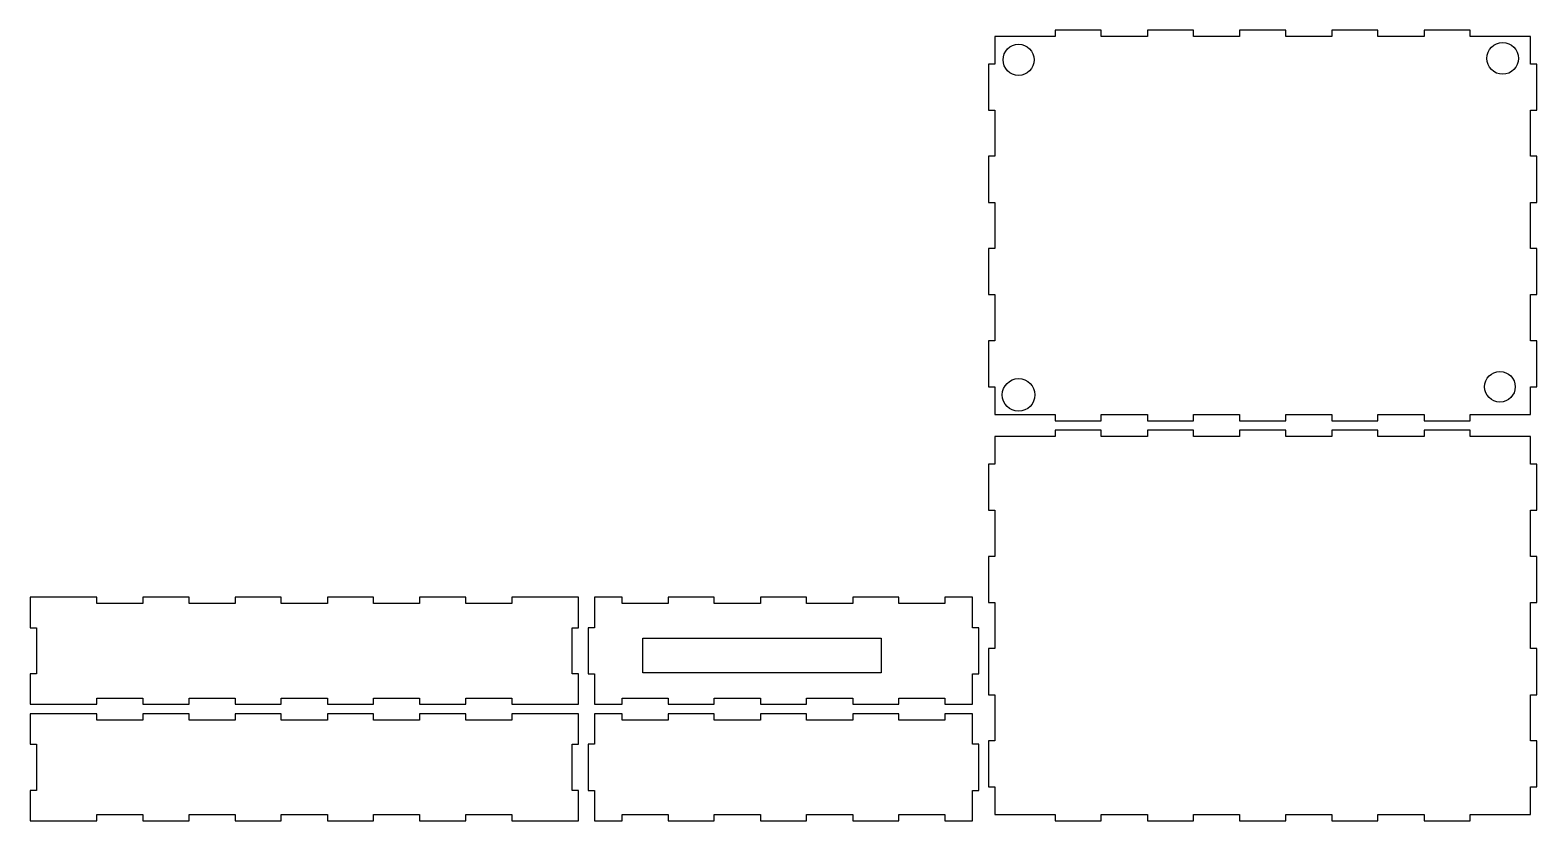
# Model space of a CAD drawing. Header units: millimetres. Extents: x 0 to 478, y 3 to 254.
import ezdxf

# ---------------------------------------------------------------- set-up
doc = ezdxf.new("R2010")
doc.units = ezdxf.units.MM
doc.layers.get('0').update_dxf_attribs({"linetype": 'CONTINUOUS'})

msp = doc.modelspace()

# ---------------------------------------------------------------- linework, layer by layer
for points in [[(339.795, 132), (354.425, 132), (354.425, 130), (369.055, 130), (369.055, 132), (383.685, 132), (383.685, 130), (398.315, 130), (398.315, 132), (412.945, 132), (412.945, 130), (427.575, 130), (427.575, 132), (442.205, 132), (442.205, 130), (456.835, 130), (456.835, 132), (471.465, 132), (476, 132), (476, 140.795), (478, 140.795), (478, 155.425), (476, 155.425), (476, 170.055), (478, 170.055), (478, 184.685), (476, 184.685), (476, 199.315), (478, 199.315), (478, 213.945), (476, 213.945), (476, 228.575), (478, 228.575), (478, 243.205), (476, 243.205), (476, 252), (456.835, 252), (456.835, 254), (442.205, 254), (442.205, 252), (427.575, 252), (427.575, 254), (412.945, 254), (412.945, 252), (398.315, 252), (398.315, 254), (383.685, 254), (383.685, 252), (369.055, 252), (369.055, 254), (354.425, 254), (354.425, 252), (339.795, 252), (339.795, 254), (325.165, 254), (325.165, 252), (310.535, 252), (306, 252), (306, 243.205), (304, 243.205), (304, 228.575), (306, 228.575), (306, 213.945), (304, 213.945), (304, 199.315), (306, 199.315), (306, 184.685), (304, 184.685), (304, 170.055), (306, 170.055), (306, 155.425), (304, 155.425), (304, 140.795), (306, 140.795), (306, 132), (325.165, 132), (325.165, 130), (339.795, 130)], [(304, 72.315), (306, 72.315), (306, 57.685), (304, 57.685), (304, 43.055), (306, 43.055), (306, 28.425), (304, 28.425), (304, 13.795), (306, 13.795), (306, 5), (325.165, 5), (325.165, 3), (339.795, 3), (339.795, 5), (354.425, 5), (354.425, 3), (369.055, 3), (369.055, 5), (383.685, 5), (383.685, 3), (398.315, 3), (398.315, 5), (412.945, 5), (412.945, 3), (427.575, 3), (427.575, 5), (442.205, 5), (442.205, 3), (456.835, 3), (456.835, 5), (471.465, 5), (476, 5), (476, 13.795), (478, 13.795), (478, 28.425), (476, 28.425), (476, 43.055), (478, 43.055), (478, 57.685), (476, 57.685), (476, 72.315), (478, 72.315), (478, 86.945), (476, 86.945), (476, 101.575), (478, 101.575), (478, 116.205), (476, 116.205), (476, 125), (456.835, 125), (456.835, 127), (442.205, 127), (442.205, 125), (427.575, 125), (427.575, 127), (412.945, 127), (412.945, 125), (398.315, 125), (398.315, 127), (383.685, 127), (383.685, 125), (369.055, 125), (369.055, 127), (354.425, 127), (354.425, 125), (339.795, 125), (339.795, 127), (325.165, 127), (325.165, 125), (310.535, 125), (306, 125), (306, 116.205), (304, 116.205), (304, 101.575), (306, 101.575), (306, 86.945), (304, 86.945)], [(0, 74), (0, 64.315), (2, 64.315), (2, 49.685), (0, 49.685), (0, 40), (21.165, 40), (21.165, 42), (35.795, 42), (35.795, 40), (50.425, 40), (50.425, 42), (65.055, 42), (65.055, 40), (79.685, 40), (79.685, 42), (94.315, 42), (94.315, 40), (108.945, 40), (108.945, 42), (123.575, 42), (123.575, 40), (138.205, 40), (138.205, 42), (152.835, 42), (152.835, 40), (167.465, 40), (174, 40), (174, 49.685), (172, 49.685), (172, 64.315), (174, 64.315), (174, 74), (152.835, 74), (152.835, 72), (138.205, 72), (138.205, 74), (123.575, 74), (123.575, 72), (108.945, 72), (108.945, 74), (94.315, 74), (94.315, 72), (79.685, 72), (79.685, 74), (65.055, 74), (65.055, 72), (50.425, 72), (50.425, 74), (35.795, 74), (35.795, 72), (21.165, 72), (21.165, 74), (6.535, 74)], [(275.575, 42), (290.205, 42), (290.205, 40), (299, 40), (299, 49.685), (301, 49.685), (301, 64.315), (299, 64.315), (299, 74), (290.205, 74), (290.205, 72), (275.575, 72), (275.575, 74), (260.945, 74), (260.945, 72), (246.315, 72), (246.315, 74), (231.685, 74), (231.685, 72), (217.055, 72), (217.055, 74), (202.425, 74), (202.425, 72), (187.795, 72), (187.795, 74), (179, 74), (179, 64.315), (177, 64.315), (177, 49.685), (179, 49.685), (179, 40), (187.795, 40), (187.795, 42), (202.425, 42), (202.425, 40), (217.055, 40), (217.055, 42), (231.685, 42), (231.685, 40), (246.315, 40), (246.315, 42), (260.945, 42), (260.945, 40), (275.575, 40)], [(194.426, 60.977), (270, 60.977), (270, 50), (194.426, 50)], [(35.795, 5), (35.795, 3), (50.425, 3), (50.425, 5), (65.055, 5), (65.055, 3), (79.685, 3), (79.685, 5), (94.315, 5), (94.315, 3), (108.945, 3), (108.945, 5), (123.575, 5), (123.575, 3), (138.205, 3), (138.205, 5), (152.835, 5), (152.835, 3), (167.465, 3), (174, 3), (174, 12.685), (172, 12.685), (172, 27.315), (174, 27.315), (174, 37), (152.835, 37), (152.835, 35), (138.205, 35), (138.205, 37), (123.575, 37), (123.575, 35), (108.945, 35), (108.945, 37), (94.315, 37), (94.315, 35), (79.685, 35), (79.685, 37), (65.055, 37), (65.055, 35), (50.425, 35), (50.425, 37), (35.795, 37), (35.795, 35), (21.165, 35), (21.165, 37), (6.535, 37), (0, 37), (0, 27.315), (2, 27.315), (2, 12.685), (0, 12.685), (0, 3), (21.165, 3), (21.165, 5)], [(275.575, 37), (260.945, 37), (260.945, 35), (246.315, 35), (246.315, 37), (231.685, 37), (231.685, 35), (217.055, 35), (217.055, 37), (202.425, 37), (202.425, 35), (187.795, 35), (187.795, 37), (179, 37), (179, 27.315), (177, 27.315), (177, 12.685), (179, 12.685), (179, 3), (187.795, 3), (187.795, 5), (202.425, 5), (202.425, 3), (217.055, 3), (217.055, 5), (231.685, 5), (231.685, 3), (246.315, 3), (246.315, 5), (260.945, 5), (260.945, 3), (275.575, 3), (275.575, 5), (290.205, 5), (290.205, 3), (299, 3), (299, 12.685), (301, 12.685), (301, 27.315), (299, 27.315), (299, 37), (290.205, 37), (290.205, 35), (275.575, 35)]]:
    msp.add_lwpolyline(points, close=True)
for centre, radius in [((313.585, 244.57), 4.934), ((467.167, 245.011), 5.032), ((466.285, 140.795), 4.855), ((313.585, 138.209), 5.166)]:
    msp.add_circle(centre, radius)

doc.saveas('drawing.dxf')
